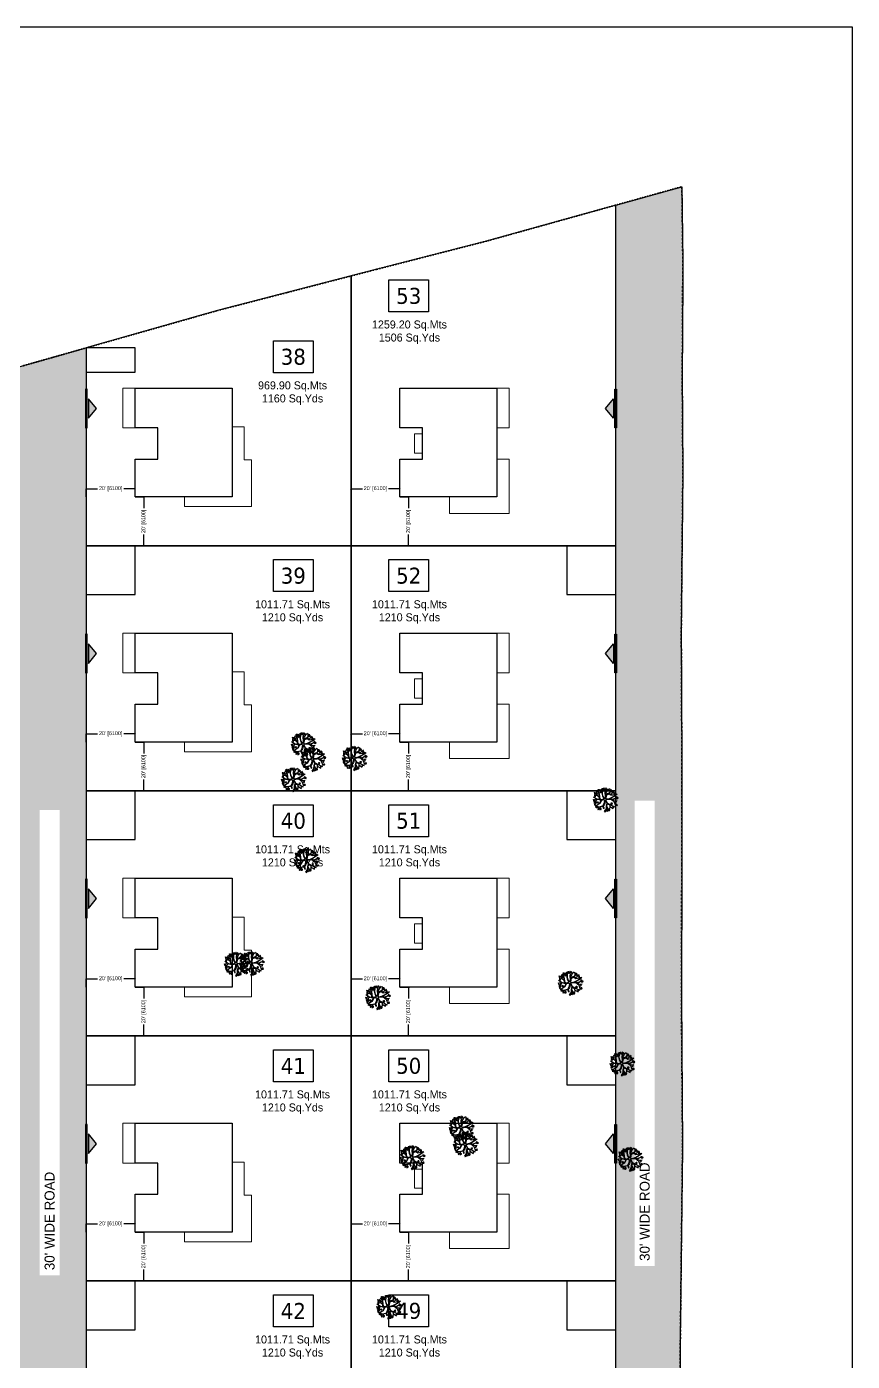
# Model space of a CAD drawing. Header units: millimetres. Extents: x -176651 to 388869, y -469666 to 486614.
# Drawn here: x 285710 to 388869, y 319804 to 486614 of the extents above; entities that cross this region are included whole.
import ezdxf

# ---------------------------------------------------------------- set-up
doc = ezdxf.new("R2010")
doc.units = ezdxf.units.MM
doc.header["$PDMODE"] = 35
doc.header["$PDSIZE"] = 0.1
doc.linetypes.add('HIDDEN', pattern=[9.525, 6.35, -3.175])
doc.linetypes.add('Site boundary$0$DASHDOT', pattern=[25.4, 12.7, -6.35, 0, -6.35])
doc.layers.get('Defpoints').update_dxf_attribs({"color": 252})
doc.layers.add('A- FURNITURE', color=252, linetype='Continuous', lineweight=0)
for name, color, linetype in [('ad-Dimension', 8, 'Continuous'), ('ad-Entrance Point', 4, 'Continuous'), ('ad-Parking', 8, 'Continuous'), ('ad-Plinth', 8, 'Continuous'), ('ad-Plot Areas-Sq.Mts', 8, 'Continuous'), ('ad-Plot Areas-Sq.Yds', 8, 'Continuous'), ('ad-Plot Boundary', 8, 'Continuous'), ('ad-Plot Numbers', 2, 'Continuous'), ('ad-Road', 8, 'Continuous'), ('ad-Road Hatch', 8, 'Continuous'), ('ad-Text', 8, 'Continuous'), ('ad-Verandah', 8, 'Continuous'), ('CAY', 94, 'Continuous')]:
    doc.layers.add(name, color=color, linetype=linetype)
doc.layers.add('Site boundary$0$ad-Site Boundary', color=1, linetype='Site boundary$0$DASHDOT', lineweight=35, true_color=0xff0000)
doc.styles.add('$0$grid_text', font='verdana.ttf', dxfattribs={"width": 0.9})
doc.styles.add('MtX_Century_Gothic', font='GOTHIC.TTF')
doc.styles.get("Standard").update_dxf_attribs({"font": 'arial.ttf'})
doc.dimstyles.new('Copy of A-100-DIM-INT (MM-FT)', dxfattribs={"dimscale": 500, "dimtxt": 2.4, "dimasz": 1, "dimexe": 0, "dimexo": 0, "dimgap": 1, "dimtad": 0, "dimdec": 0, "dimlfac": 0.03937, "dimdsep": 46, "dimlunit": 3, "dimtxsty": 'Standard', "dimblk": 'ARCHTICK', "dimcen": 0.025, "dimclrd": 256, "dimclre": 256, "dimclrt": 256, "dimazin": 2, "dimtfac": 1, "dimtdec": 0, "dimtix": 1, "dimtmove": 2, "dimatfit": 3, "dimldrblk": 'ARCHTICK', "dimfxl": 1, "dimtolj": 1, "dimtzin": 0, "dimarcsym": 0})

# ---------------------------------------------------------------- blocks, each defined once
blk = doc.blocks.new('Site boundary')
at = {"ltscale": 5}
blk.add_lwpolyline([(-176651, 486614), (388869, 486614), (388869, -18386), (-176651, -18386)], close=True, dxfattribs=at)
at = {"layer": 'Site boundary$0$ad-Site Boundary', "ltscale": 1.5}
blk.add_lwpolyline([(367329, 304118), (367381, 322403), (367655, 346687), (367512, 365356), (367557, 381920), (367570, 394720), (367499, 410723), (367694, 431075), (367616, 442799), (367688, 457354), (367577, 466614), (343221, 459825), (329397, 456278), (309560, 451133), (285276, 444234)], dxfattribs=at)
blk = doc.blocks.new('A$C4fb60e89')
at = {"layer": 'ad-Road Hatch', "ltscale": 5, "transparency": 33554687}
h = blk.add_hatch(dxfattribs=at)
h.set_pattern_fill('AR-HBONE', color=256, scale=15)
h.set_pattern_definition([(45, (-193247.7, -428758.8), (0, 2155.2615), [4572, -1524]), (135, (-192170.1, -427681.1), (2e-13, 2155.2615), [4572, -1524])])
h.paths.add_polyline_path([(175594, -250241), (169178, -249341), (167473, -249057), (167473, -138694), (101313, -138694), (101313, -199954), (101308, -237995), (101040, -268291), (101008, -280968), (101066, -293684), (101243, -311127), (100910, -319344), (100949, -333937), (100669, -366960), (100727, -390983), (100669, -404586), (100538, -420418), (100467, -428759), (92426, -427265), (92163, -427209), (92163, -321454), (24803, -321454), (24803, -412961), (15653, -411029), (15654, -321452), (-19535, -321452), (-34427, -319477), (-65207, -315395), (-171770, -301268), (-185854, -298333), (-193248, -296832), (-193244, -292908), (-191914, -285219), (-191839, -284679), (-183397, -286393), (-169723, -289243), (-53141, -304698), (-18730, -309262), (15653, -309262), (15653, 703), (24803, 1115), (24803, -129544), (92163, -129544), (92163, 15133), (101313, 17713), (101313, -129544), (167473, -129544), (167473, 35552), (175738, 37855), (175849, 28595), (175836, 25947), (175777, 14040), (175855, 2316), (175660, -18036), (175731, -34039), (175718, -46839), (175673, -63402), (175816, -82072), (175542, -106356), (175490, -124641), (175575, -145019), (175731, -168892), (175797, -181269), (175797, -192667), (175744, -208200), (175829, -223277), (175888, -234871)])
h.paths.add_polyline_path([(24803, -309264), (92163, -309264), (92163, -138694), (24803, -138694)], flags=16)
at = {"layer": 'ad-Road', "ltscale": 5}
for points in [[(92163, -129544), (92163, 15133), (101313, 17713), (101313, -129544)], [(167473, -129544), (167473, 35552), (175738, 37855), (175849, 28595), (175836, 25947), (175777, 14040), (175855, 2316), (175660, -18036), (175731, -34039), (175718, -46839), (175673, -63402), (175816, -82072), (175542, -106356), (175490, -124641)]]:
    blk.add_lwpolyline(points, dxfattribs=at)
at = {"layer": 'ad-Text', "linetype": 'Continuous', "char_height": 1250, "width": 56881.51, "attachment_point": 5, "rotation": 90, "style": 'MtX_Century_Gothic', "bg_fill": 3, "box_fill_scale": 1.5, "bg_fill_color": 257, "bg_fill_transparency": 0}
for insert in [(171095, -67965), (96738, -69124)]:
    blk.add_mtext("\\pxqd;30' WIDE ROAD", dxfattribs=dict(at, insert=insert))
blk = doc.blocks.new('A$Cbbea0351')
at = {"layer": 'ad-Plot Numbers', "linetype": 'Continuous', "char_height": 2000, "width": 2981.72, "attachment_point": 5, "style": '$0$grid_text', "bg_fill": 18, "box_fill_scale": 1.5, "bg_fill_color": 257, "bg_fill_transparency": 0}
for s, insert in [('53', (-34136, -13662)), ('38', (-48553, -21272)), ('39', (-48553, -48631)), ('52', (-34136, -48629)), ('40', (-48553, -79261)), ('51', (-34136, -79259)), ('41', (-48553, -109891)), ('50', (-34136, -109889)), ('42', (-48553, -140521)), ('49', (-34136, -140519))]:
    blk.add_mtext(s, dxfattribs=dict(at, insert=insert))
at = {"layer": 'ad-Plot Areas-Sq.Mts', "linetype": 'Continuous', "char_height": 1000, "width": 9668.74, "attachment_point": 5, "style": 'MtX_Century_Gothic', "bg_fill": 2}
for s, insert in [('1259.20 Sq.Mts', (-34041, -17372)), ('969.90 Sq.Mts', (-48648, -24982)), ('1011.71 Sq.Mts', (-48648, -52341)), ('1011.71 Sq.Mts', (-34041, -52339)), ('1011.71 Sq.Mts', (-48648, -82971)), ('1011.71 Sq.Mts', (-34041, -82969)), ('1011.71 Sq.Mts', (-48648, -113601)), ('1011.71 Sq.Mts', (-34041, -113599)), ('1011.71 Sq.Mts', (-48648, -144231)), ('1011.71 Sq.Mts', (-34041, -144229))]:
    blk.add_mtext(s, dxfattribs=dict(at, insert=insert))
at = {"layer": 'ad-Plot Areas-Sq.Yds', "linetype": 'Continuous', "char_height": 1000, "width": 7884.16, "attachment_point": 5, "style": 'MtX_Century_Gothic', "bg_fill": 2}
for s, insert in [('1506 Sq.Yds', (-34041, -19004)), ('1160 Sq.Yds', (-48648, -26613)), ('1210 Sq.Yds', (-48648, -53972)), ('1210 Sq.Yds', (-34041, -53971)), ('1210 Sq.Yds', (-48648, -84602)), ('1210 Sq.Yds', (-34041, -84601)), ('1210 Sq.Yds', (-48648, -115232)), ('1210 Sq.Yds', (-34041, -115231)), ('1210 Sq.Yds', (-48648, -145862)), ('1210 Sq.Yds', (-34041, -145861))]:
    blk.add_mtext(s, dxfattribs=dict(at, insert=insert))
blk = doc.blocks.new('A$Cde044142')
at = {"layer": 'ad-Plot Boundary'}
blk.add_lwpolyline([(0, 0), (33080, 0), (33080, 30630), (0, 30630)], close=True, dxfattribs=at)
blk = doc.blocks.new('zw$A88E')
at = {"layer": 'ad-Plot Boundary'}
for points in [[(-41344, -44879), (-8264, -44879), (-8264, -2303), (-24763, -6893), (-41344, -11156)], [(-74424, -44879), (-41344, -44879), (-41344, -11156), (-58017, -15481), (-74424, -20142)]]:
    blk.add_lwpolyline(points, close=True, dxfattribs=at)
at = {"layer": 'ad-Plot Boundary', "ltscale": 5}
for p in [(-74424, -75509), (-41344, -75509), (-74424, -106139), (-41344, -106139), (-74424, -136769), (-41344, -136769), (-74424, -167399), (-41344, -167399)]:
    blk.add_blockref('A$Cde044142', p, dxfattribs=at)
blk = doc.blocks.new('_ArchTick')
at = {"color": 0, "linetype": 'ByBlock', "const_width": 0.15}
blk.add_lwpolyline([(-0.5, -0.5), (0.5, 0.5)], dxfattribs=at)
blk = doc.blocks.new('*D13')
at = {"layer": 'ad-Dimension', "lineweight": -2, "transparency": 16777216}
for p, q in [((0, 0), (1103, 0)), ((1103, 0), (1103, -1419)), ((1103, -6100), (1103, -4681)), ((0, -6100), (1103, -6100))]:
    blk.add_line(p, q, dxfattribs=at)
at = {"layer": 'Defpoints', "color": 0, "ltscale": 5, "transparency": 16777216}
for p in [(0, 0), (0, -6100), (1103, -6100)]:
    blk.add_point(p, dxfattribs=at)
at = {"layer": 'ad-Dimension', "lineweight": -2, "ltscale": 5, "transparency": 16777216, "xscale": 200, "yscale": 200, "zscale": 200}
for p, rotation in [((1103, 0), 90), ((1103, -6100), 270)]:
    blk.add_blockref('_ArchTick', p, dxfattribs=dict(at, rotation=rotation))
at = {"layer": 'ad-Dimension', "ltscale": 5, "transparency": 16777216, "insert": (1103, -3050), "char_height": 480, "attachment_point": 5, "rotation": 90}
blk.add_mtext("\\A1;20' [6100]", dxfattribs=at)
blk = doc.blocks.new('*D14')
at = {"layer": 'ad-Dimension', "linetype": 'HIDDEN', "lineweight": -2, "transparency": 16777216}
blk.add_line((-6100, 0), (-6100, 1032), dxfattribs=at)
at = {"layer": 'ad-Dimension', "lineweight": -2, "transparency": 16777216}
for p, q in [((-6100, 1032), (-4681, 1032)), ((0, 1032), (-1419, 1032)), ((0, 0), (0, 1032))]:
    blk.add_line(p, q, dxfattribs=at)
at = {"layer": 'Defpoints', "color": 0, "ltscale": 5, "transparency": 16777216}
for p in [(-6100, 1032), (-6100, 0), (0, 0)]:
    blk.add_point(p, dxfattribs=at)
at = {"layer": 'ad-Dimension', "lineweight": -2, "ltscale": 5, "transparency": 16777216, "xscale": 200, "yscale": 200, "zscale": 200, "rotation": 180}
blk.add_blockref('_ArchTick', (-6100, 1032), dxfattribs=at)
at = {"layer": 'ad-Dimension', "lineweight": -2, "ltscale": 5, "transparency": 16777216, "xscale": 200, "yscale": 200, "zscale": 200}
blk.add_blockref('_ArchTick', (0, 1032), dxfattribs=at)
at = {"layer": 'ad-Dimension', "ltscale": 5, "transparency": 16777216, "insert": (-3050, 1032), "char_height": 480, "attachment_point": 5}
blk.add_mtext("\\A1;20' [6100]", dxfattribs=at)
blk = doc.blocks.new('*D16')
at = {"layer": 'ad-Dimension', "lineweight": -2, "transparency": 16777216}
for p, q in [((0, 0), (1103, 0)), ((1103, 0), (1103, -1419)), ((1103, -6100), (1103, -4681)), ((0, -6100), (1103, -6100))]:
    blk.add_line(p, q, dxfattribs=at)
at = {"layer": 'Defpoints', "color": 0, "ltscale": 5, "transparency": 16777216}
for p in [(0, 0), (0, -6100), (1103, -6100)]:
    blk.add_point(p, dxfattribs=at)
at = {"layer": 'ad-Dimension', "lineweight": -2, "ltscale": 5, "transparency": 16777216, "xscale": 200, "yscale": 200, "zscale": 200}
for p, rotation in [((1103, 0), 90), ((1103, -6100), 270)]:
    blk.add_blockref('_ArchTick', p, dxfattribs=dict(at, rotation=rotation))
at = {"layer": 'ad-Dimension', "ltscale": 5, "transparency": 16777216, "insert": (1103, -3050), "char_height": 480, "attachment_point": 5, "rotation": 90}
blk.add_mtext("\\A1;20' [6100]", dxfattribs=at)
blk = doc.blocks.new('*D17')
at = {"layer": 'ad-Dimension', "linetype": 'HIDDEN', "lineweight": -2, "transparency": 16777216}
blk.add_line((-6100, -6), (-6100, 1026), dxfattribs=at)
at = {"layer": 'ad-Dimension', "lineweight": -2, "transparency": 16777216}
for p, q in [((-6100, 1026), (-4681, 1026)), ((0, 1026), (-1419, 1026)), ((0, 0), (0, 1026))]:
    blk.add_line(p, q, dxfattribs=at)
at = {"layer": 'Defpoints', "color": 0, "ltscale": 5, "transparency": 16777216}
for p in [(-6100, 1026), (-6100, -6), (0, 0)]:
    blk.add_point(p, dxfattribs=at)
at = {"layer": 'ad-Dimension', "lineweight": -2, "ltscale": 5, "transparency": 16777216, "xscale": 200, "yscale": 200, "zscale": 200, "rotation": 180}
blk.add_blockref('_ArchTick', (-6100, 1026), dxfattribs=at)
at = {"layer": 'ad-Dimension', "lineweight": -2, "ltscale": 5, "transparency": 16777216, "xscale": 200, "yscale": 200, "zscale": 200}
blk.add_blockref('_ArchTick', (0, 1026), dxfattribs=at)
at = {"layer": 'ad-Dimension', "ltscale": 5, "transparency": 16777216, "insert": (-3050, 1026), "char_height": 480, "attachment_point": 5}
blk.add_mtext("\\A1;20' [6100]", dxfattribs=at)
blk = doc.blocks.new('zw$944D')
at = {"layer": 'ad-Parking', "ltscale": 5}
blk.add_lwpolyline([(0, 0), (6100, 0), (6100, 6100), (0, 6100)], close=True, dxfattribs=at)
blk = doc.blocks.new('zw$2786')
at = {"layer": 'ad-Parking', "ltscale": 5}
blk.add_lwpolyline([(113209, 95420), (119309, 95420), (119309, 98470), (113209, 98470)], close=True, dxfattribs=at)
for p in [(113209, 67633), (173269, 67633), (113209, 37003), (173269, 37003), (113209, 6373), (173269, 6373), (113209, -24257), (173269, -24257)]:
    blk.add_blockref('zw$944D', p, dxfattribs=at)
blk = doc.blocks.new('QRFQ')
at = {"layer": 'CAY', "color": 30, "true_color": 0xf26722}
for p, q in [((260795.27, 1945730.5, 129.91), (260794.96, 1945730.26, 129.91)), ((260795.12, 1945730.38, 129.91), (260794.97, 1945730.47, 129.91)), ((260794.98, 1945730.73, 129.91), (260794.98, 1945730.56, 129.91)), ((260794.98, 1945730.73, 129.91), (260795.07, 1945730.67, 129.91)), ((260794.98, 1945730.56, 129.91), (260795.08, 1945730.5, 129.91)), ((260795.09, 1945730.28, 129.91), (260794.98, 1945730.22, 129.91)), ((260794.98, 1945730.22, 129.91), (260794.98, 1945730.11, 129.91)), ((260795.1, 1945730.58, 129.91), (260795.07, 1945730.67, 129.91)), ((260795.08, 1945730.5, 129.91), (260795.1, 1945730.58, 129.91)), ((260795.09, 1945730.28, 129.91), (260795.12, 1945730.25, 129.91)), ((260795.09, 1945730.16, 129.91), (260795.12, 1945730.25, 129.91)), ((260795.48, 1945730.61, 129.91), (260795.12, 1945731, 129.91)), ((260795.33, 1945730.77, 129.91), (260795.13, 1945730.63, 129.91)), ((260795.26, 1945730.49, 129.91), (260795.16, 1945730.16, 129.91)), ((260795.62, 1945731.01, 129.91), (260795.25, 1945731.19, 129.91)), ((260795.36, 1945731.12, 129.91), (260795.25, 1945731.06, 129.91)), ((260795.25, 1945731.06, 129.91), (260795.25, 1945730.95, 129.91)), ((260795.25, 1945730.95, 129.91), (260795.36, 1945730.99, 129.91)), ((260795.51, 1945730.59, 129.91), (260795.27, 1945730.5, 129.91)), ((260795.32, 1945731.54, 129.91), (260795.32, 1945731.37, 129.91)), ((260795.32, 1945731.54, 129.91), (260795.41, 1945731.49, 129.91)), ((260795.32, 1945731.37, 129.91), (260795.42, 1945731.31, 129.91)), ((260795.42, 1945731.11, 129.91), (260795.35, 1945731.33, 129.91)), ((260795.36, 1945731.12, 129.91), (260795.39, 1945731.08, 129.91)), ((260795.36, 1945730.99, 129.91), (260795.39, 1945731.08, 129.91)), ((260795.4, 1945730.19, 129.91), (260795.42, 1945730.28, 129.91)), ((260795.44, 1945731.39, 129.91), (260795.41, 1945731.49, 129.91)), ((260795.42, 1945731.31, 129.91), (260795.44, 1945731.39, 129.91)), ((260795.42, 1945730.28, 129.91), (260795.48, 1945730.28, 129.91)), ((260795.77, 1945730.49, 129.91), (260795.48, 1945730.61, 129.91)), ((260795.48, 1945730.28, 129.91), (260795.52, 1945730.2, 129.91)), ((260795.86, 1945730.38, 129.91), (260795.51, 1945730.59, 129.91)), ((260795.6, 1945731.08, 129.91), (260795.53, 1945731.48, 129.91)), ((260795.85, 1945731.12, 129.91), (260795.57, 1945731.31, 129.91)), ((260795.72, 1945731.21, 129.91), (260795.59, 1945731.5, 129.91)), ((260795.8, 1945730.9, 129.91), (260795.6, 1945731.08, 129.91)), ((260795.79, 1945730.82, 129.91), (260795.62, 1945731.01, 129.91)), ((260795.89, 1945730.36, 129.91), (260795.64, 1945730.04, 129.91)), ((260795.94, 1945730.33, 129.91), (260795.65, 1945730.01, 129.91)), ((260795.85, 1945731.43, 129.91), (260795.67, 1945731.58, 129.91)), ((260795.92, 1945731.2, 129.91), (260795.78, 1945731.64, 129.91)), ((260795.78, 1945730.5, 129.91), (260795.79, 1945730.82, 129.91)), ((260795.85, 1945731.12, 129.91), (260795.8, 1945730.9, 129.91)), ((260795.92, 1945731.73, 129.91), (260795.82, 1945731.71, 129.91)), ((260795.82, 1945731.71, 129.91), (260795.9, 1945731.63, 129.91)), ((260795.83, 1945730.53, 129.91), (260795.92, 1945731.2, 129.91)), ((260795.96, 1945730.43, 129.91), (260795.83, 1945730.53, 129.91)), ((260795.86, 1945730.38, 129.91), (260795.89, 1945730.36, 129.91)), ((260795.87, 1945731.37, 129.91), (260796.16, 1945731.73, 129.91)), ((260795.9, 1945731.63, 129.91), (260795.99, 1945731.59, 129.91)), ((260796.01, 1945731.7, 129.91), (260795.92, 1945731.73, 129.91)), ((260795.94, 1945730.33, 129.91), (260795.95, 1945730.33, 129.91)), ((260796.25, 1945730.33, 129.91), (260795.95, 1945730.33, 129.91)), ((260795.96, 1945730.43, 129.91), (260796.3, 1945730.46, 129.91)), ((260795.99, 1945731.59, 129.91), (260796.04, 1945731.64, 129.91)), ((260796.04, 1945731.64, 129.91), (260796.01, 1945731.7, 129.91)), ((260796.1, 1945731.48, 129.91), (260796.05, 1945731.44, 129.91)), ((260796.05, 1945731.44, 129.91), (260796.05, 1945731.33, 129.91)), ((260796.05, 1945731.33, 129.91), (260796.08, 1945731.33, 129.91)), ((260796.08, 1945731.33, 129.91), (260796.15, 1945731.35, 129.91)), ((260796.17, 1945731.46, 129.91), (260796.1, 1945731.48, 129.91)), ((260796.31, 1945730.23, 129.91), (260796.14, 1945729.85, 129.91)), ((260796.15, 1945731.35, 129.91), (260796.17, 1945731.46, 129.91)), ((260796.29, 1945731.18, 129.91), (260796.16, 1945731.71, 129.91)), ((260796.23, 1945731.43, 129.91), (260796.45, 1945731.75, 129.91)), ((260796.25, 1945730.83, 129.91), (260796.29, 1945731.18, 129.91)), ((260796.31, 1945730.47, 129.91), (260796.25, 1945730.83, 129.91)), ((260796.28, 1945730.82, 129.91), (260796.32, 1945731.17, 129.91)), ((260796.4, 1945730.5, 129.91), (260796.28, 1945730.82, 129.91)), ((260796.32, 1945731.17, 129.91), (260796.55, 1945731.78, 129.91)), ((260796.45, 1945731.53, 129.91), (260796.39, 1945731.76, 129.91)), ((260796.45, 1945730.21, 129.91), (260796.53, 1945729.83, 129.91)), ((260796.46, 1945730.49, 129.91), (260796.59, 1945730.69, 129.91)), ((260796.6, 1945729.8, 129.91), (260796.5, 1945730.24, 129.91)), ((260796.65, 1945731.7, 129.91), (260796.54, 1945731.64, 129.91)), ((260796.54, 1945731.64, 129.91), (260796.54, 1945731.54, 129.91)), ((260796.54, 1945731.54, 129.91), (260796.65, 1945731.58, 129.91)), ((260796.54, 1945730.41, 129.91), (260796.77, 1945730.84, 129.91)), ((260796.54, 1945730.29, 129.91), (260797, 1945730.23, 129.91)), ((260796.55, 1945730.36, 129.91), (260796.99, 1945730.31, 129.91)), ((260796.59, 1945730.69, 129.91), (260796.67, 1945731.16, 129.91)), ((260796.77, 1945731.36, 129.91), (260796.65, 1945731.77, 129.91)), ((260796.65, 1945731.7, 129.91), (260796.68, 1945731.67, 129.91)), ((260796.65, 1945731.58, 129.91), (260796.68, 1945731.67, 129.91)), ((260796.67, 1945731.16, 129.91), (260796.77, 1945731.36, 129.91)), ((260796.71, 1945730.86, 129.91), (260796.73, 1945731.06, 129.91)), ((260796.71, 1945730.86, 129.91), (260796.79, 1945730.97, 129.91)), ((260796.73, 1945731.5, 129.91), (260796.98, 1945731.71, 129.91)), ((260796.73, 1945731.06, 129.91), (260797.05, 1945731.39, 129.91)), ((260796.77, 1945730.84, 129.91), (260797.08, 1945730.89, 129.91)), ((260796.79, 1945730.97, 129.91), (260797.23, 1945731.01, 129.91)), ((260796.9, 1945731.6, 129.91), (260796.9, 1945731.44, 129.91)), ((260796.9, 1945731.6, 129.91), (260796.99, 1945731.55, 129.91)), ((260796.9, 1945731.44, 129.91), (260796.99, 1945731.38, 129.91)), ((260797.02, 1945731.46, 129.91), (260796.99, 1945731.55, 129.91)), ((260796.99, 1945731.38, 129.91), (260797.02, 1945731.46, 129.91)), ((260796.99, 1945730.31, 129.91), (260797.62, 1945730.45, 129.91)), ((260797, 1945730.23, 129.91), (260797.12, 1945730.2, 129.91)), ((260797.05, 1945731.39, 129.91), (260797.3, 1945731.53, 129.91)), ((260797.08, 1945730.89, 129.91), (260797.28, 1945730.68, 129.91)), ((260797.13, 1945730.95, 129.91), (260797.24, 1945730.99, 129.91)), ((260797.16, 1945730.92, 129.91), (260797.13, 1945730.95, 129.91)), ((260797.16, 1945730.92, 129.91), (260797.3, 1945730.75, 129.91)), ((260798.04, 1945730.58, 129.91), (260797.16, 1945730.27, 129.91)), ((260797.16, 1945730.27, 129.91), (260797.27, 1945730.1, 129.91)), ((260797.23, 1945731.01, 129.91), (260797.48, 1945731.38, 129.91)), ((260797.24, 1945730.99, 129.91), (260797.38, 1945731.23, 129.91)), ((260797.28, 1945730.68, 129.91), (260797.5, 1945730.66, 129.91)), ((260797.3, 1945730.75, 129.91), (260797.8, 1945731.02, 129.91)), ((260797.31, 1945731.13, 129.91), (260797.37, 1945731.46, 129.91)), ((260797.47, 1945731.15, 129.91), (260797.37, 1945731.13, 129.91)), ((260797.37, 1945731.13, 129.91), (260797.45, 1945731.05, 129.91)), ((260797.38, 1945731.24, 129.91), (260797.58, 1945731.26, 129.91)), ((260797.45, 1945731.05, 129.91), (260797.54, 1945731.02, 129.91)), ((260797.56, 1945731.13, 129.91), (260797.47, 1945731.15, 129.91)), ((260797.5, 1945730.66, 129.91), (260797.87, 1945730.58, 129.91)), ((260797.54, 1945731.02, 129.91), (260797.59, 1945731.07, 129.91)), ((260797.59, 1945731.07, 129.91), (260797.56, 1945731.13, 129.91)), ((260797.62, 1945730.45, 129.91), (260797.9, 1945730.72, 129.91)), ((260797.62, 1945730.45, 129.91), (260797.92, 1945730.55, 129.91)), ((260797.76, 1945730.89, 129.91), (260797.65, 1945730.83, 129.91)), ((260797.65, 1945730.83, 129.91), (260797.65, 1945730.72, 129.91)), ((260797.65, 1945730.72, 129.91), (260797.76, 1945730.77, 129.91)), ((260797.76, 1945730.89, 129.91), (260797.79, 1945730.86, 129.91)), ((260797.76, 1945730.77, 129.91), (260797.79, 1945730.86, 129.91)), ((260797.78, 1945730.17, 129.91), (260797.94, 1945730.34, 129.91)), ((260794.98, 1945730.11, 129.91), (260795.09, 1945730.16, 129.91)), ((260795.4, 1945729.62, 129.91), (260794.98, 1945730.01, 129.91)), ((260795.65, 1945730.01, 129.91), (260794.99, 1945729.83, 129.91)), ((260795.16, 1945730.16, 129.91), (260795.01, 1945730.05, 129.91)), ((260795.12, 1945729.76, 129.91), (260795.02, 1945729.74, 129.91)), ((260795.02, 1945729.74, 129.91), (260795.11, 1945729.66, 129.91)), ((260795.11, 1945729.66, 129.91), (260795.19, 1945729.62, 129.91)), ((260795.21, 1945729.73, 129.91), (260795.12, 1945729.76, 129.91)), ((260795.29, 1945729.92, 129.91), (260795.13, 1945729.87, 129.91)), ((260795.19, 1945729.62, 129.91), (260795.24, 1945729.67, 129.91)), ((260795.3, 1945729.61, 129.91), (260795.19, 1945729.55, 129.91)), ((260795.24, 1945729.67, 129.91), (260795.21, 1945729.73, 129.91)), ((260795.34, 1945729.47, 129.91), (260795.25, 1945729.42, 129.91)), ((260795.25, 1945729.42, 129.91), (260795.25, 1945729.31, 129.91)), ((260795.25, 1945729.31, 129.91), (260795.36, 1945729.36, 129.91)), ((260795.55, 1945730, 129.91), (260795.28, 1945729.92, 129.91)), ((260795.93, 1945729.56, 129.91), (260795.3, 1945729.61, 129.91)), ((260795.39, 1945729.44, 129.91), (260795.35, 1945729.48, 129.91)), ((260795.36, 1945729.36, 129.91), (260795.39, 1945729.44, 129.91)), ((260795.4, 1945730.1, 129.91), (260795.4, 1945730.19, 129.91)), ((260795.48, 1945730.14, 129.91), (260795.4, 1945730.1, 129.91)), ((260795.88, 1945729.6, 129.91), (260795.4, 1945729.62, 129.91)), ((260795.55, 1945729.58, 129.91), (260795.44, 1945729.2, 129.91)), ((260795.52, 1945730.2, 129.91), (260795.48, 1945730.14, 129.91)), ((260795.53, 1945729.47, 129.91), (260795.53, 1945729.3, 129.91)), ((260795.53, 1945729.47, 129.91), (260795.62, 1945729.42, 129.91)), ((260795.53, 1945729.3, 129.91), (260795.63, 1945729.25, 129.91)), ((260795.64, 1945730.04, 129.91), (260795.55, 1945730, 129.91)), ((260795.65, 1945729.33, 129.91), (260795.62, 1945729.42, 129.91)), ((260795.63, 1945729.25, 129.91), (260795.65, 1945729.33, 129.91)), ((260796.14, 1945729.85, 129.91), (260795.88, 1945729.6, 129.91)), ((260795.92, 1945729.51, 129.91), (260795.92, 1945729.34, 129.91)), ((260795.92, 1945729.51, 129.91), (260796.01, 1945729.46, 129.91)), ((260795.92, 1945729.34, 129.91), (260796.01, 1945729.28, 129.91)), ((260796.21, 1945729.8, 129.91), (260795.93, 1945729.56, 129.91)), ((260796.24, 1945729.17, 129.91), (260795.93, 1945728.91, 129.91)), ((260796.09, 1945728.99, 129.91), (260795.98, 1945728.93, 129.91)), ((260795.98, 1945728.93, 129.91), (260795.99, 1945728.83, 129.91)), ((260795.99, 1945728.83, 129.91), (260796.1, 1945728.87, 129.91)), ((260796.04, 1945729.36, 129.91), (260796.01, 1945729.46, 129.91)), ((260796.01, 1945729.28, 129.91), (260796.04, 1945729.36, 129.91)), ((260796.09, 1945728.99, 129.91), (260796.13, 1945728.96, 129.91)), ((260796.1, 1945728.87, 129.91), (260796.13, 1945728.96, 129.91)), ((260796.35, 1945729.43, 129.91), (260796.19, 1945728.83, 129.91)), ((260796.44, 1945730.21, 129.91), (260796.21, 1945729.8, 129.91)), ((260796.47, 1945729.02, 129.91), (260796.23, 1945728.84, 129.91)), ((260796.33, 1945729.49, 129.91), (260796.24, 1945729.17, 129.91)), ((260796.53, 1945729.83, 129.91), (260796.33, 1945729.49, 129.91)), ((260796.35, 1945729.43, 129.91), (260796.46, 1945729.11, 129.91)), ((260796.56, 1945729.72, 129.91), (260796.39, 1945729.51, 129.91)), ((260796.39, 1945729.51, 129.91), (260796.45, 1945729.25, 129.91)), ((260796.45, 1945729.25, 129.91), (260796.49, 1945728.82, 129.91)), ((260796.56, 1945729.72, 129.91), (260796.8, 1945729.52, 129.91)), ((260796.56, 1945729.12, 129.91), (260796.56, 1945728.95, 129.91)), ((260796.56, 1945729.12, 129.91), (260796.65, 1945729.07, 129.91)), ((260796.56, 1945728.95, 129.91), (260796.65, 1945728.9, 129.91)), ((260796.6, 1945729.8, 129.91), (260796.98, 1945729.45, 129.91)), ((260796.68, 1945728.97, 129.91), (260796.65, 1945729.07, 129.91)), ((260796.65, 1945728.9, 129.91), (260796.68, 1945728.97, 129.91)), ((260796.8, 1945729.52, 129.91), (260796.7, 1945729.12, 129.91)), ((260796.75, 1945729.34, 129.91), (260797.11, 1945728.97, 129.91)), ((260797.04, 1945729.68, 129.91), (260796.95, 1945729.66, 129.91)), ((260796.95, 1945729.66, 129.91), (260797.03, 1945729.58, 129.91)), ((260796.98, 1945729.45, 129.91), (260797.37, 1945729.11, 129.91)), ((260797.03, 1945729.58, 129.91), (260797.12, 1945729.55, 129.91)), ((260797.14, 1945729.66, 129.91), (260797.04, 1945729.68, 129.91)), ((260797.13, 1945729.2, 129.91), (260797.08, 1945729.15, 129.91)), ((260797.08, 1945729.15, 129.91), (260797.09, 1945729.04, 129.91)), ((260797.09, 1945729.04, 129.91), (260797.11, 1945729.05, 129.91)), ((260797.11, 1945729.05, 129.91), (260797.18, 1945729.06, 129.91)), ((260797.12, 1945730.2, 129.91), (260797.41, 1945729.83, 129.91)), ((260797.12, 1945729.55, 129.91), (260797.17, 1945729.59, 129.91)), ((260797.2, 1945729.17, 129.91), (260797.13, 1945729.2, 129.91)), ((260797.17, 1945729.59, 129.91), (260797.14, 1945729.66, 129.91)), ((260797.18, 1945729.06, 129.91), (260797.2, 1945729.17, 129.91)), ((260797.27, 1945730.1, 129.91), (260797.78, 1945730.17, 129.91)), ((260797.3, 1945730.05, 129.91), (260797.68, 1945730.16, 129.91)), ((260797.3, 1945730.05, 129.91), (260797.43, 1945729.89, 129.91)), ((260797.41, 1945729.83, 129.91), (260797.45, 1945729.21, 129.91)), ((260797.43, 1945729.89, 129.91), (260797.85, 1945729.83, 129.91)), ((260797.59, 1945729.36, 129.91), (260797.5, 1945729.34, 129.91)), ((260797.5, 1945729.34, 129.91), (260797.58, 1945729.26, 129.91)), ((260797.58, 1945729.26, 129.91), (260797.67, 1945729.23, 129.91)), ((260797.64, 1945729.78, 129.91), (260797.59, 1945729.73, 129.91)), ((260797.59, 1945729.73, 129.91), (260797.59, 1945729.62, 129.91)), ((260797.59, 1945729.62, 129.91), (260797.62, 1945729.62, 129.91)), ((260797.69, 1945729.34, 129.91), (260797.59, 1945729.36, 129.91)), ((260797.62, 1945729.62, 129.91), (260797.69, 1945729.64, 129.91)), ((260797.71, 1945729.75, 129.91), (260797.64, 1945729.78, 129.91)), ((260797.67, 1945729.23, 129.91), (260797.72, 1945729.27, 129.91)), ((260797.69, 1945729.64, 129.91), (260797.71, 1945729.75, 129.91)), ((260797.72, 1945729.27, 129.91), (260797.69, 1945729.34, 129.91)), ((260797.78, 1945730.17, 129.91), (260797.89, 1945729.98, 129.91)), ((260797.93, 1945730.16, 129.91), (260797.83, 1945730.14, 129.91)), ((260797.83, 1945730.14, 129.91), (260797.92, 1945730.06, 129.91)), ((260797.92, 1945730.06, 129.91), (260798, 1945730.03, 129.91)), ((260798.02, 1945730.14, 129.91), (260797.93, 1945730.16, 129.91)), ((260798, 1945730.03, 129.91), (260798.05, 1945730.08, 129.91)), ((260798.05, 1945730.08, 129.91), (260798.02, 1945730.14, 129.91))]:
    blk.add_line(p, q, dxfattribs=at)
blk.add_circle((260796.4, 1945730.35, 129.91), 0.15, dxfattribs=at)
blk = doc.blocks.new('zw$1761')
at = {"color": 6, "xscale": 39.3712485404797, "yscale": 39.3712485404797, "zscale": 39.3712485404797, "rotation": 15.20137085992779}
for p in [(10184171.8, -76606921.7, 53932.8), (10184218.6, -76606994.9, 53925.4), (10184422.9, -76606989.4, 53925), (10184123, -76607094.6, 53914.6), (10185657.4, -76607193.6, 53903), (10184187.4, -76607491.7, 53914), (10183842.8, -76608002.7, 53898.8), (10183916.6, -76607999.6, 53881.7), (10185484.8, -76608096.1, 53863.1), (10184537.2, -76608166.9, 53884.5), (10185739.8, -76608492.9, 34013.1), (10184948.9, -76608808.6, 53874.3), (10184969.4, -76608890.6, 53839), (10184707.2, -76608954.3, 53834.7), (10185779.7, -76608962.5, 34013.1), (10184591.5, -76609689.3, 53844)]:
    blk.add_blockref('QRFQ', p, dxfattribs=at)
blk = doc.blocks.new('$ZCDB_AUDIT_GENERATED_25A5F3')
at = {"layer": 'ad-Entrance Point', "ltscale": 5}
h = blk.add_hatch(color=256, dxfattribs=at)
h.dxf.hatch_style = 1
h.paths.add_polyline_path([(-300, -1187.5), (-300, -3637.5), (-1300, -2412.5)])
for points in [[(-100, 0), (100, 0), (100, -4825), (-100, -4825)], [(-300, -1187.5), (-300, -3637.5), (-1300, -2412.5)]]:
    blk.add_lwpolyline(points, close=True, dxfattribs=at)
blk = doc.blocks.new('$ZCDB_AUDIT_GENERATED_25A5FB')
at = {"layer": 'ad-Entrance Point', "ltscale": 5, "xscale": -1}
for p in [(101313, 12546), (101313, -18084), (101313, -48714), (101313, -79344)]:
    blk.add_blockref('$ZCDB_AUDIT_GENERATED_25A5F3', p, dxfattribs=at)
at = {"layer": 'ad-Entrance Point', "ltscale": 5}
for p in [(167473, 12546), (167473, -18084), (167473, -48714), (167473, -79344)]:
    blk.add_blockref('$ZCDB_AUDIT_GENERATED_25A5F3', p, dxfattribs=at)
blk = doc.blocks.new('zw$F00C')
at = {"layer": 'ad-Plinth', "ltscale": 5}
blk.add_lwpolyline([(0, 13620), (12120, 13620), (12120, 0), (0, 0), (0, 4745), (2830, 4745), (2830, 8645), (0, 8645)], close=True, dxfattribs=at)
at = {"layer": 'ad-Verandah', "lineweight": 9}
for points in [[(0, 13620), (-1520, 13620), (-1520, 8645), (0, 8645)], [(6195, 0), (12120, 0), (12120, 8760), (13640, 8760), (13640, 4630), (14550, 4630), (14550, -1210), (6195, -1210)]]:
    blk.add_lwpolyline(points, close=True, dxfattribs=at)
at = {"layer": 'ad-Dimension'}
dim = blk.add_linear_dim(base=(-6100, 1031.8), p1=(0, 0), p2=(-6100, 0), dimstyle='Copy of A-100-DIM-INT (MM-FT)', override={"dimscale": 200}, dxfattribs=at)
dim.commit()
dim.dimension.update_dxf_attribs({"geometry": '*D14', "text_midpoint": (-3050, 1031.8)})
dim = blk.add_linear_dim(base=(1102.9, -6100), p1=(0, 0), p2=(0, -6100), angle=90, dimstyle='Copy of A-100-DIM-INT (MM-FT)', override={"dimscale": 200}, dxfattribs=at)
dim.commit()
dim.dimension.update_dxf_attribs({"geometry": '*D13', "text_midpoint": (1102.9, -3050)})
blk = doc.blocks.new('zw$898C')
at = {"layer": 'ad-Plinth', "ltscale": 5}
for p in [(107413, -924), (107413, -31554), (107413, -62184), (107413, -92814)]:
    blk.add_blockref('zw$F00C', p, dxfattribs=at)
blk = doc.blocks.new('A$C92fa9908')
at = {"layer": 'ad-Plinth', "ltscale": 5}
blk.add_lwpolyline([(0, 13620), (12120, 13620), (12120, 0), (0, 0), (0, 4745), (2830, 4745), (2830, 8645), (0, 8645)], close=True, dxfattribs=at)
at = {"layer": 'ad-Verandah', "lineweight": 9}
for points in [[(12120, 13620), (13650, 13620), (13650, 8645), (12120, 8645)], [(2830, 7895), (1830, 7895), (1830, 5495), (2830, 5495)], [(13650, 4745), (12120, 4745), (12120, 0), (6200, 0), (6200, -2045), (13650, -2045)]]:
    blk.add_lwpolyline(points, close=True, dxfattribs=at)
at = {"layer": 'ad-Dimension'}
dim = blk.add_linear_dim(base=(-6100, 1025.8), p1=(0, 0), p2=(-6100, -6), dimstyle='Copy of A-100-DIM-INT (MM-FT)', override={"dimscale": 200}, dxfattribs=at)
dim.commit()
dim.dimension.update_dxf_attribs({"geometry": '*D17', "text_midpoint": (-3050, 1025.8)})
dim = blk.add_linear_dim(base=(1102.9, -6100), p1=(0, 0), p2=(0, -6100), angle=90, dimstyle='Copy of A-100-DIM-INT (MM-FT)', override={"dimscale": 200}, dxfattribs=at)
dim.commit()
dim.dimension.update_dxf_attribs({"geometry": '*D16', "text_midpoint": (1102.9, -3050)})
blk = doc.blocks.new('zw$C194')
at = {"layer": 'ad-Plinth', "ltscale": 5}
for p in [(140493, -924), (140493, -31554), (140493, -62184), (140493, -92814)]:
    blk.add_blockref('A$C92fa9908', p, dxfattribs=at)

msp = doc.modelspace()

# ---------------------------------------------------------------- block references
at = {"layer": 'ad-Road', "ltscale": 5}
msp.add_blockref('A$C4fb60e89', (191839, 428759), dxfattribs=at)

# ---------------------------------------------------------------- next in the draw order: block references
at = {"ltscale": 5}
msp.add_blockref('A$Cbbea0351', (367577, 466614), dxfattribs=at)

# ---------------------------------------------------------------- next in the draw order: block references
msp.add_blockref('Site boundary', (0, 0))
for name in ['zw$C194', 'zw$898C']:
    msp.add_blockref(name, (191839, 428759), dxfattribs=at)
at = {"layer": 'A- FURNITURE', "color": 6, "xscale": 25.39807961885639, "yscale": 25.39807961885639, "zscale": 25.39807961885639}
msp.add_blockref('zw$1761', (173127, 121263), dxfattribs=at)
at = {"layer": 'ad-Entrance Point', "ltscale": 5}
msp.add_blockref('$ZCDB_AUDIT_GENERATED_25A5FB', (191839, 428759), dxfattribs=at)
at = {"layer": 'ad-Parking', "ltscale": 5}
msp.add_blockref('zw$2786', (179944, 348002), dxfattribs=at)
at = {"layer": 'ad-Plot Boundary', "ltscale": 5}
msp.add_blockref('zw$A88E', (367577, 466614), dxfattribs=at)

doc.saveas('drawing.dxf')
